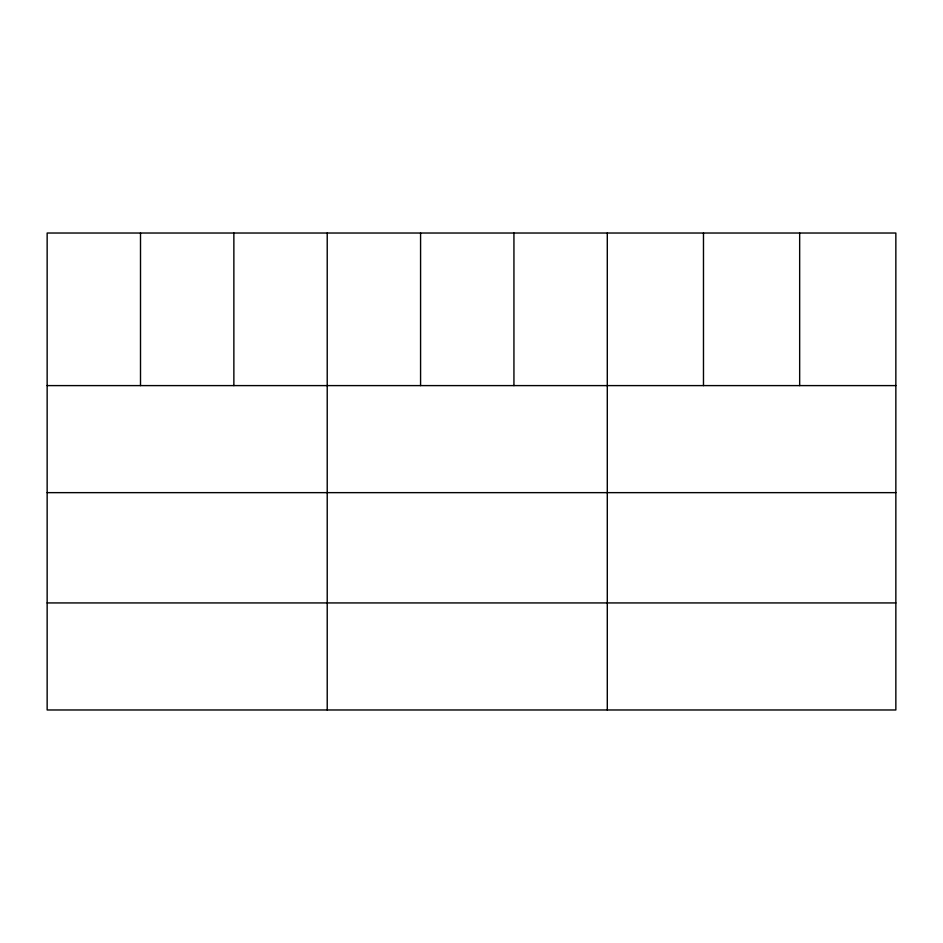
<?xml version="1.0" encoding="UTF-8"?>
<svg xmlns="http://www.w3.org/2000/svg" width="943" height="943" viewBox="0 0 943 943"><rect width="100%" height="100%" fill="white"/><g stroke="black" fill="none" stroke-linecap="round" stroke-linejoin="round"><path stroke-width="1.41" d="M895.85 492.647L895.85 233.027L47.15 233.027L47.15 709.973L895.85 709.973L895.85 492.647L47.15 492.647M47.15 385.604L895.85 385.604M47.15 602.931L895.85 602.931M799.664 233.027L799.664 385.604M703.478 233.027L703.478 385.604M607.292 233.027L607.292 709.973M513.935 233.027L513.935 385.604M420.578 233.027L420.578 385.604M327.221 233.027L327.221 709.973M233.864 233.027L233.864 385.604M140.507 233.027L140.507 385.604"/></g></svg>
